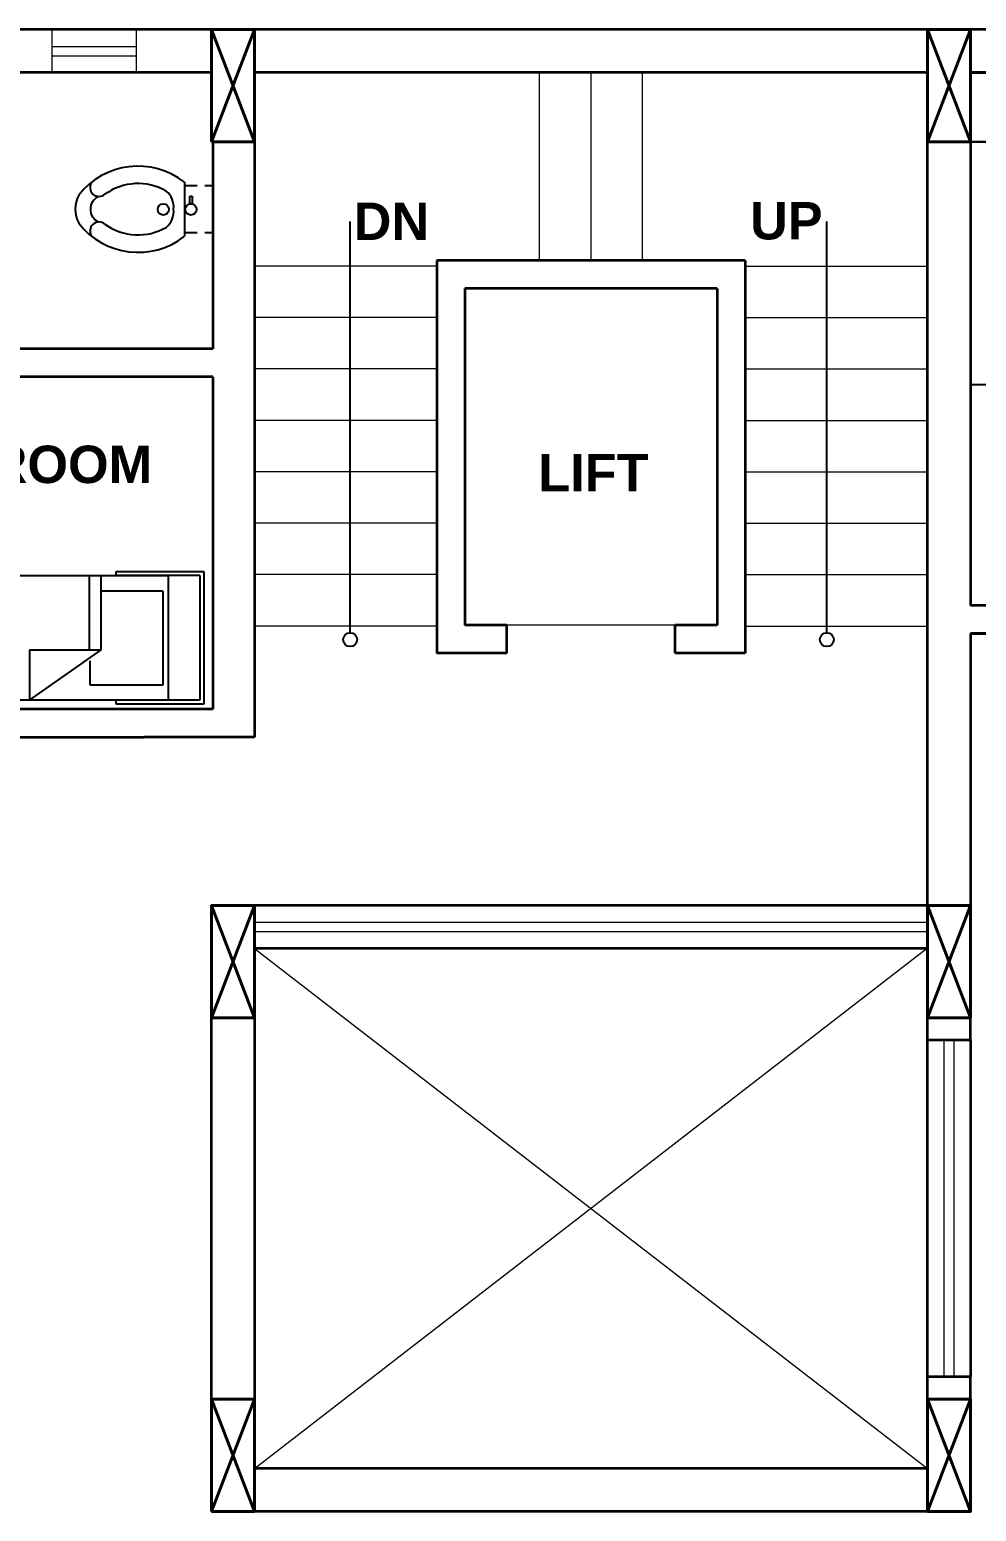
# Model space of a CAD drawing. Header units: inches. Extents: x -17070 to 527, y 504 to 2398.
# Drawn here: x -10636.97 to -10631.91, y 534.11 to 542.03 of the extents above; entities that cross this region are included whole.
import ezdxf

# ---------------------------------------------------------------- set-up
doc = ezdxf.new("R2010")
doc.units = ezdxf.units.IN
doc.layers.add('A-Flor-Pfix', color=140, linetype='Continuous')
doc.layers.add('elevation', color=7, linetype='Continuous')
for name, color, linetype, lineweight in [('COL', 5, 'Continuous', 40), ('ELE-1', 105, 'Continuous', 40), ('ELE-5', 3, 'Continuous', 9), ('section', 1, 'Continuous', 35), ('wall', 7, 'Continuous', 30), ('WIN', 4, 'Continuous', 20)]:
    doc.layers.add(name, color=color, linetype=linetype, lineweight=lineweight)
doc.styles.add('ROMANC', font='arialbd.ttf', dxfattribs={"height": 0.35})

# ---------------------------------------------------------------- blocks, each defined once
blk = doc.blocks.new('A$C37A41DED')
for p, q in [((5.39, 22.36), (51.42, 68.39)), ((51.42, 68.39), (68.39, 51.42)), ((68.39, 51.42), (22.36, 5.39)), ((24.23, 41.2), (21.37, 24.71)), ((31.04, 34.39), (24.23, 41.2)), ((21.37, 24.71), (31.04, 34.39)), ((0, 18.03), (11.93, 29.96)), ((1.06, 18.03), (12.46, 29.43)), ((8.13, 21.03), (18.03, 30.94)), ((11.93, 29.96), (12.46, 29.43)), ((18.03, 30.94), (21.35, 27.62)), ((22.89, 26.24), (33.05, 16.08)), ((31.52, 14.56), (21.37, 24.71)), ((22.36, 5.39), (5.39, 22.36)), ((20.95, 8.22), (8.13, 21.03)), ((18.03, 0), (0, 18.03)), ((18.03, 1.06), (1.06, 18.03)), ((29.41, 16.67), (20.95, 8.21)), ((18.03, 1.06), (29.43, 12.46)), ((29.96, 11.93), (18.03, 0)), ((29.43, 12.46), (29.96, 11.93))]:
    blk.add_line(p, q)
blk = doc.blocks.new('A$C031929D8')
at = {"layer": 'A-Flor-Pfix'}
for p, q in [((0, -13.39), (1.62, -13.39)), ((0, -22.61), (0, -13.39)), ((3.12, -13.39), (5.57, -13.39)), ((5.57, -23.31), (5.57, -12.69)), ((4.07, -19.06), (4.53, -19.06)), ((4.07, -20.55), (4.07, -19.06)), ((4.53, -19.06), (4.53, -20.55)), ((0, -22.61), (1.62, -22.61)), ((3.12, -22.61), (5.57, -22.61)), ((4.53, -20.55), (4.07, -20.55))]:
    blk.add_line(p, q, dxfattribs=at)
for centre in [(4.34, -17.96), (9.77, -17.96)]:
    blk.add_circle(centre, 1.1, dxfattribs=at)
for centre, radius, start, end in [((14.71, -24.38), 14.84, 38.0593, 128.0114), ((11.85, -17.61), 4.14, 129.8929, 185.4705), ((14.72, -24.06), 11.1, 54.0717, 119.8254), ((22.38, -13.7), 1.79, 230.0447, 34.4638), ((21.27, -18), 2.82, 296.8113, 63.1887), ((21.27, -18), 5.82, 331.6141, 28.3859), ((11.85, -18.39), 4.14, 174.5295, 230.1071), ((14.71, -11.62), 14.84, 231.9886, 321.9407), ((14.72, -11.94), 11.1, 240.1746, 305.9283), ((22.38, -22.3), 1.79, 325.5362, 129.9553)]:
    blk.add_arc(centre, radius, start, end, dxfattribs=at)

msp = doc.modelspace()

# ---------------------------------------------------------------- linework, layer by layer
for p, q in [((-10631.93833, 541.80297), (-10631.57021, 541.80297)), ((-10631.93833, 541.45094), (-10631.93833, 540.13356)), ((-10630.24497, 540.13356), (-10631.93833, 540.13356))]:
    msp.add_line(p, q)
at = {"layer": 'COL', "ltscale": 0.0005}
for p, q in [((-10635.99833, 542.03297), (-10635.99833, 541.43297)), ((-10635.76833, 541.43297), (-10635.99833, 542.03297)), ((-10635.99833, 541.43297), (-10635.76833, 542.03297)), ((-10632.01833, 542.03297), (-10632.16833, 542.03297)), ((-10632.16833, 541.80297), (-10632.16833, 542.03297)), ((-10631.93833, 542.03297), (-10632.16833, 542.03297)), ((-10631.93833, 541.43297), (-10632.16833, 542.03297)), ((-10632.16833, 541.43297), (-10631.93833, 542.03297)), ((-10632.16833, 541.43297), (-10632.16833, 542.03297)), ((-10631.93833, 542.03297), (-10632.01833, 542.03297)), ((-10631.93833, 542.03297), (-10632.01833, 542.03297)), ((-10631.93833, 541.43297), (-10631.93833, 542.03297)), ((-10631.93833, 541.43297), (-10632.16833, 541.43297)), ((-10631.93833, 541.43297), (-10632.16833, 541.43297)), ((-10631.93833, 541.43297), (-10632.16833, 541.43297)), ((-10635.76833, 536.74797), (-10635.99833, 537.34797)), ((-10635.99833, 536.74797), (-10635.76833, 537.34797)), ((-10632.16833, 536.74797), (-10632.16833, 537.34797)), ((-10631.93833, 536.74797), (-10632.16833, 537.34797)), ((-10632.16833, 536.74797), (-10631.93833, 537.34797)), ((-10631.93833, 537.34797), (-10632.16833, 537.34797)), ((-10631.93833, 536.74797), (-10631.93833, 537.34797)), ((-10631.93833, 536.74797), (-10632.16833, 536.74797)), ((-10635.76833, 534.10797), (-10635.99833, 534.70797)), ((-10635.99833, 534.10797), (-10635.76833, 534.70797)), ((-10635.76833, 534.10797), (-10635.99833, 534.70797)), ((-10635.99833, 534.10797), (-10635.76833, 534.70797)), ((-10631.93833, 534.10797), (-10632.16833, 534.70797)), ((-10632.16833, 534.10797), (-10631.93833, 534.70797)), ((-10631.93833, 534.10797), (-10632.16833, 534.70797)), ((-10632.16833, 534.10797), (-10631.93833, 534.70797))]:
    msp.add_line(p, q, dxfattribs=at)
for points in [[(-10635.99833, 541.43297), (-10635.76833, 541.43297), (-10635.76833, 542.03297), (-10635.99833, 542.03297)], [(-10635.99833, 536.74797), (-10635.76833, 536.74797), (-10635.76833, 537.34797), (-10635.99833, 537.34797)], [(-10635.99833, 534.10797), (-10635.76833, 534.10797), (-10635.76833, 534.70797), (-10635.99833, 534.70797)], [(-10635.99833, 534.10797), (-10635.76833, 534.10797), (-10635.76833, 534.70797), (-10635.99833, 534.70797)], [(-10632.16833, 534.10797), (-10631.93833, 534.10797), (-10631.93833, 534.70797), (-10632.16833, 534.70797)], [(-10632.16833, 534.10797), (-10631.93833, 534.10797), (-10631.93833, 534.70797), (-10632.16833, 534.70797)]]:
    msp.add_lwpolyline(points, close=True, dxfattribs=at)
at = {"layer": 'ELE-1', "ltscale": 0.0005}
msp.add_line((-10632.16833, 541.76648), (-10632.16833, 541.76648), dxfattribs=at)
at = {"layer": 'ELE-5', "ltscale": 0.0005}
for p, q in [((-10634.24333, 540.79797), (-10634.24333, 541.80297)), ((-10633.96833, 540.79797), (-10633.96833, 541.80297)), ((-10633.69333, 540.79797), (-10633.69333, 541.80297)), ((-10634.79333, 540.76797), (-10635.76833, 540.76797)), ((-10633.14333, 540.76797), (-10632.16833, 540.76797)), ((-10634.79333, 540.49297), (-10635.76833, 540.49297)), ((-10633.14333, 540.49297), (-10632.16833, 540.49297)), ((-10634.79333, 540.21797), (-10635.76833, 540.21797)), ((-10633.14333, 540.21797), (-10632.16833, 540.21797)), ((-10634.79333, 539.94297), (-10635.76833, 539.94297)), ((-10633.14333, 539.94297), (-10632.16833, 539.94297)), ((-10634.79333, 539.66797), (-10635.76833, 539.66797)), ((-10633.14333, 539.66797), (-10632.16833, 539.66797)), ((-10634.79333, 539.39297), (-10635.76833, 539.39297)), ((-10633.14333, 539.39297), (-10632.16833, 539.39297)), ((-10634.79333, 539.11797), (-10635.76833, 539.11797)), ((-10633.14333, 539.11797), (-10632.16833, 539.11797)), ((-10634.79333, 538.84297), (-10635.76833, 538.84297)), ((-10633.51833, 538.84797), (-10634.41833, 538.84797)), ((-10633.14333, 538.84297), (-10632.16833, 538.84297)), ((-10635.76833, 534.33797), (-10632.16833, 537.12172)), ((-10635.76833, 537.11797), (-10632.16833, 534.33797))]:
    msp.add_line(p, q, dxfattribs=at)
at = {"layer": 'elevation', "ltscale": 0.0005}
for p, q in [((-10635.25708, 538.80747), (-10635.25708, 541.00619)), ((-10632.70642, 538.80747), (-10632.70642, 541.00619))]:
    msp.add_line(p, q, dxfattribs=at)
for centre in [(-10635.25708, 538.7703), (-10632.70642, 538.7703)]:
    msp.add_circle(centre, 0.03717, dxfattribs=at)
at = {"layer": 'section', "ltscale": 0.0005}
for p, q in [((-10635.99833, 542.03297), (-10639.51833, 542.03297)), ((-10635.76833, 541.80297), (-10635.76833, 542.03297)), ((-10635.76833, 541.80297), (-10635.76833, 542.03297)), ((-10635.76833, 541.80297), (-10635.76833, 542.03297)), ((-10632.16833, 542.03297), (-10635.76833, 542.03297)), ((-10628.63833, 542.03297), (-10631.93833, 542.03297)), ((-10632.16833, 541.88297), (-10632.16833, 541.88297)), ((-10635.99833, 541.80297), (-10637.9905, 541.80297)), ((-10635.76833, 541.80297), (-10635.76833, 538.47797)), ((-10632.16833, 541.80297), (-10635.76833, 541.80297)), ((-10631.93833, 541.80297), (-10631.56833, 541.80297)), ((-10628.63833, 541.80297), (-10631.93833, 541.80297)), ((-10635.9905, 541.43297), (-10635.9905, 540.32547)), ((-10632.16833, 537.34797), (-10632.16833, 541.43297)), ((-10631.93833, 541.43297), (-10631.93833, 538.95297)), ((-10634.79333, 540.79797), (-10634.79333, 538.69797)), ((-10633.14333, 540.79797), (-10634.79333, 540.79797)), ((-10633.14333, 540.79797), (-10633.14333, 538.69797)), ((-10634.64333, 540.64797), (-10634.64333, 538.84797)), ((-10633.29333, 540.64797), (-10634.64333, 540.64797)), ((-10633.29333, 540.64797), (-10633.29333, 538.84797)), ((-10635.9905, 540.32547), (-10637.9905, 540.32547)), ((-10635.9905, 540.17547), (-10637.8405, 540.17547)), ((-10635.9905, 540.17547), (-10635.9905, 538.39797)), ((-10629.45833, 538.95297), (-10631.93833, 538.95297)), ((-10634.41833, 538.84797), (-10634.64333, 538.84797)), ((-10634.41833, 538.69797), (-10634.41833, 538.84797)), ((-10633.29333, 538.84797), (-10633.51833, 538.84797)), ((-10633.51833, 538.69797), (-10633.51833, 538.84797)), ((-10631.93833, 538.80297), (-10631.93833, 537.34797)), ((-10629.45833, 538.80297), (-10631.93833, 538.80297)), ((-10631.93833, 538.80297), (-10629.45833, 538.80297)), ((-10634.41833, 538.69797), (-10634.79333, 538.69797)), ((-10634.41833, 538.69797), (-10634.79333, 538.69797)), ((-10633.14333, 538.69797), (-10633.51833, 538.69797)), ((-10635.76833, 538.47797), (-10635.76833, 538.24797)), ((-10635.9905, 538.39797), (-10638.86313, 538.39797)), ((-10638.84313, 538.24797), (-10636.35833, 538.24797)), ((-10635.76833, 538.24797), (-10636.35833, 538.24797)), ((-10635.99833, 537.34797), (-10635.99833, 536.74797)), ((-10632.16833, 537.34797), (-10635.76833, 537.34797)), ((-10635.76833, 537.11797), (-10635.76833, 537.34797)), ((-10635.76833, 537.11797), (-10635.76833, 537.34797)), ((-10635.76833, 537.11797), (-10635.76833, 537.34797)), ((-10632.16833, 537.34797), (-10632.16833, 536.74797)), ((-10631.93833, 537.11797), (-10631.93833, 537.34797)), ((-10631.93833, 537.11797), (-10631.93833, 537.34797)), ((-10631.93833, 537.11797), (-10631.93833, 537.34797)), ((-10632.16833, 537.11797), (-10635.76833, 537.11797)), ((-10632.16833, 536.62985), (-10632.16833, 537.11797)), ((-10631.93833, 536.62985), (-10631.93833, 537.11797)), ((-10635.99833, 534.70797), (-10635.99833, 536.74797)), ((-10635.76833, 536.74797), (-10635.76833, 534.70797)), ((-10632.16833, 536.62985), (-10631.93833, 536.62985)), ((-10632.16833, 534.82985), (-10632.16833, 536.62985)), ((-10631.93833, 536.62985), (-10631.93833, 534.82985)), ((-10632.16833, 534.70797), (-10632.16833, 534.82985)), ((-10632.16833, 534.82985), (-10631.93833, 534.82985)), ((-10631.93833, 534.70797), (-10631.93833, 534.82985)), ((-10632.16833, 534.33797), (-10635.76833, 534.33797)), ((-10635.76833, 534.33797), (-10635.76833, 534.10797)), ((-10631.93833, 534.33797), (-10631.93833, 534.10797)), ((-10632.16833, 534.10797), (-10635.76833, 534.10797)), ((-10631.93833, 534.10797), (-10632.16833, 534.10797)), ((-10632.16833, 534.10797), (-10631.93833, 534.10797)), ((-10631.93833, 534.10797), (-10632.16833, 534.10797)), ((-10631.93833, 534.10797), (-10632.16833, 534.10797))]:
    msp.add_line(p, q, dxfattribs=at)
at = {"layer": 'wall', "ltscale": 0.0005}
msp.add_lwpolyline([(-10631.93833, 541.43297), (-10631.93833, 541.80297), (-10631.42149, 541.80297), (-10631.42149, 541.43297)], close=True, dxfattribs=at)
at = {"layer": 'WIN', "ltscale": 0.0005}
for p, q in [((-10636.85211, 542.03297), (-10636.40211, 542.03297)), ((-10636.85211, 542.03297), (-10636.85211, 541.80297)), ((-10636.40211, 542.03297), (-10636.40211, 541.80297)), ((-10636.40211, 541.94131), (-10636.85211, 541.94131)), ((-10636.40211, 541.89131), (-10636.85211, 541.89131)), ((-10636.85211, 541.80297), (-10636.40211, 541.80297)), ((-10632.16833, 537.25797), (-10635.76833, 537.25797)), ((-10632.16833, 537.20797), (-10635.76833, 537.20797)), ((-10632.07833, 534.82985), (-10632.07833, 536.62985)), ((-10632.02833, 536.62985), (-10632.02833, 534.82985))]:
    msp.add_line(p, q, dxfattribs=at)

# ---------------------------------------------------------------- block references
at = {"xscale": 0.02779377824097433, "yscale": 0.02779377824117546, "zscale": 0.02779377824022958, "rotation": 135.000000005303}
msp.add_blockref('A$C37A41DED', (-10635.68568, 538.78028), dxfattribs=at)
at = {"layer": 'A-Flor-Pfix', "extrusion": (0, 0, -1), "xscale": -0.02721735385421198, "yscale": 0.02721735385421198, "zscale": -0.02721735385508233, "rotation": 180}
msp.add_blockref('A$C031929D8', (10635.9905, 540.58258), dxfattribs=at)

# ---------------------------------------------------------------- texts
at = {"color": 0, "ltscale": 0.0005, "char_height": 0.2, "style": 'ROMANC'}
for s, insert, width, attachment_point in [('DN', (-10634.83423, 540.90814), 0.3545258, 9), ('UP', (-10633.11748, 540.90814), 0.3545258, 7), ('LIFT', (-10634.25017, 539.76325), 0.5550718, 1)]:
    msp.add_mtext(s, dxfattribs=dict(at, insert=insert, width=width, attachment_point=attachment_point))
at = {"layer": 'elevation', "ltscale": 0.0005, "insert": (-10639.10935, 539.80786), "char_height": 0.2, "width": 335.6252416, "attachment_point": 1, "style": 'ROMANC'}
msp.add_mtext('CONSULTING ROOM', dxfattribs=at)

doc.saveas('drawing.dxf')
